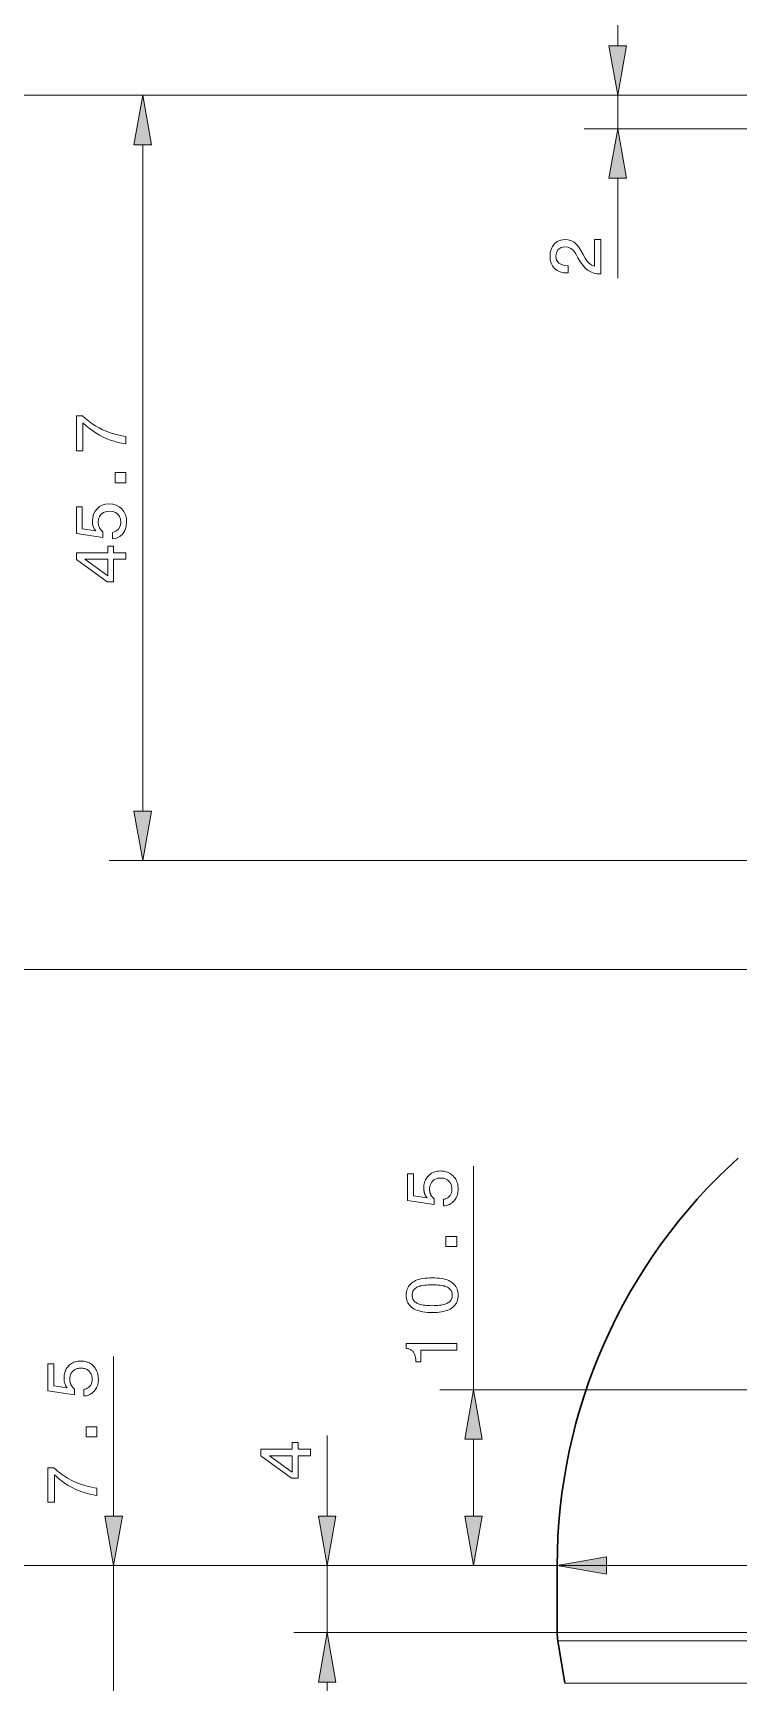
# Model space of a CAD drawing. Extents: x 0 to 594, y 0 to 521.
# Drawn here: x 63 to 105.1, y 271 to 369.5 of the extents above; entities that cross this region are included whole.
import ezdxf

# ---------------------------------------------------------------- set-up
doc = ezdxf.new("R2010")
doc.units = 0

msp = doc.modelspace()

# ---------------------------------------------------------------- linework, layer by layer
at = {"color": 7, "lineweight": 13, "ltscale": 0.051139}
msp.add_line((97.883, 368.75), (97.883, 370.796), dxfattribs=at)
at = {"color": 7, "lineweight": 13}
for p, q in [((115.118, 365.796), (46.231, 365.796)), ((115.118, 365.796), (56.451, 365.796)), ((115.118, 365.796), (67.517, 365.796)), ((115.918, 363.796), (95.883, 363.796)), ((69.517, 323.05), (69.517, 362.841)), ((109.768, 320.096), (67.517, 320.096)), ((110.068, 313.596), (56.451, 313.596)), ((126.67, 288.501), (87.268, 288.501)), ((94.268, 277.996), (56.079, 277.996)), ((127.074, 277.996), (65.785, 277.996)), ((97.222, 278.002), (160.313, 278.002)), ((159.044, 273.996), (94.268, 273.996)), ((159.008, 273.503), (94.308, 273.503)), ((158.641, 270.988), (94.727, 270.988))]:
    msp.add_line(p, q, dxfattribs=at)
at = {"color": 7, "lineweight": 13, "ltscale": 0.480853}
msp.add_line((115.118, 365.796), (95.883, 365.796), dxfattribs=at)
at = {"color": 7, "lineweight": 13, "ltscale": 0.05}
msp.add_line((97.883, 363.796), (97.883, 365.796), dxfattribs=at)
at = {"color": 7, "lineweight": 13, "ltscale": 0.149105}
msp.add_line((97.883, 354.877), (97.883, 360.841), dxfattribs=at)
at = {"color": 7, "lineweight": 13, "ltscale": 0.333616}
msp.add_line((89.268, 288.501), (89.268, 301.846), dxfattribs=at)
at = {"color": 7, "lineweight": 13, "ltscale": 0.238515}
msp.add_line((67.785, 280.95), (67.785, 290.491), dxfattribs=at)
at = {"color": 7, "lineweight": 13, "ltscale": 0.120219}
msp.add_line((80.536, 280.95), (80.536, 285.759), dxfattribs=at)
at = {"color": 7, "lineweight": 13, "ltscale": 0.114903}
msp.add_line((89.268, 280.95), (89.268, 285.546), dxfattribs=at)
at = {"color": 7, "lineweight": 13, "ltscale": 0.1875}
msp.add_line((67.785, 270.496), (67.785, 277.996), dxfattribs=at)
at = {"color": 7, "lineweight": 13, "ltscale": 0.393299}
for p, q in [((94.268, 277.996), (78.536, 277.996)), ((94.268, 273.996), (78.536, 273.996))]:
    msp.add_line(p, q, dxfattribs=at)
at = {"color": 7, "lineweight": 13, "ltscale": 0.1}
msp.add_line((80.536, 273.996), (80.536, 277.996), dxfattribs=at)
at = {"color": 7, "lineweight": 13, "ltscale": 0.174979}
msp.add_line((94.268, 277.996), (87.268, 277.996), dxfattribs=at)
at = {"color": 7, "lineweight": 30, "ltscale": 0.1}
msp.add_line((94.268, 273.996), (94.268, 277.996), dxfattribs=at)
at = {"color": 7, "lineweight": 30, "ltscale": 0.063738}
msp.add_line((94.727, 270.988), (94.308, 273.503), dxfattribs=at)
at = {"color": 7, "lineweight": 13, "ltscale": 0.05114}
msp.add_line((80.536, 268.996), (80.536, 271.042), dxfattribs=at)
at = {"color": 7, "lineweight": 13}
for points in [[(97.362, 368.75), (97.883, 365.796), (98.404, 368.75)], [(70.038, 362.841), (69.517, 365.796), (68.996, 362.841)], [(98.404, 360.841), (97.883, 363.796), (97.362, 360.841)], [(96.883, 355.125), (96.87, 355.125), (96.653, 355.138), (96.454, 355.177), (96.274, 355.242), (96.113, 355.333), (95.962, 355.458), (95.811, 355.625), (95.661, 355.834), (95.511, 356.085), (95.372, 356.327), (95.239, 356.516), (95.09, 356.646), (94.92, 356.722), (94.724, 356.747), (94.506, 356.708), (94.336, 356.591), (94.225, 356.409), (94.188, 356.175), (94.235, 355.943), (94.375, 355.766), (94.516, 355.683), (94.688, 355.633), (94.891, 355.616), (94.927, 355.616), (94.927, 355.182), (94.865, 355.182), (94.641, 355.199), (94.441, 355.249), (94.266, 355.334), (94.116, 355.453), (93.995, 355.6), (93.909, 355.772), (93.857, 355.968), (93.84, 356.188), (93.855, 356.4), (93.902, 356.59), (93.979, 356.759), (94.087, 356.907), (94.268, 357.06), (94.484, 357.151), (94.734, 357.182), (94.932, 357.163), (95.113, 357.109), (95.277, 357.018), (95.426, 356.89), (95.56, 356.724), (95.681, 356.52), (95.81, 356.279), (95.932, 356.07), (96.046, 355.905), (96.151, 355.783), (96.312, 355.658), (96.492, 355.584), (96.492, 357.182), (96.883, 357.182)], [(68.517, 344.98), (68.276, 345.019), (68.041, 345.069), (67.812, 345.13), (67.588, 345.203), (67.369, 345.288), (67.157, 345.384), (66.948, 345.492), (66.743, 345.613), (66.541, 345.747), (66.341, 345.895), (66.145, 346.055), (65.952, 346.228), (65.952, 344.563), (65.561, 344.563), (65.561, 346.65), (65.917, 346.65), (66.106, 346.483), (66.301, 346.327), (66.5, 346.184), (66.704, 346.052), (66.913, 345.932), (67.126, 345.824), (67.345, 345.728), (67.569, 345.644), (67.798, 345.571), (68.032, 345.51), (68.272, 345.461), (68.517, 345.424)], [(68.517, 342.65), (67.865, 342.65), (67.865, 343.259), (68.517, 343.259)], [(67.71, 339.302), (67.71, 339.694), (67.921, 339.76), (68.08, 339.887), (68.179, 340.067), (68.213, 340.291), (68.192, 340.477), (68.13, 340.638), (68.028, 340.772), (67.891, 340.873), (67.729, 340.934), (67.54, 340.954), (67.348, 340.934), (67.184, 340.874), (67.048, 340.774), (66.946, 340.641), (66.885, 340.479), (66.865, 340.291), (66.882, 340.124), (66.935, 339.973), (67.023, 339.839), (67.144, 339.723), (67.144, 339.389), (65.561, 339.618), (65.561, 341.215), (65.908, 341.215), (65.908, 339.903), (66.712, 339.784), (66.628, 339.902), (66.567, 340.039), (66.53, 340.193), (66.517, 340.36), (66.534, 340.581), (66.585, 340.779), (66.671, 340.954), (66.79, 341.107), (66.937, 341.23), (67.106, 341.319), (67.295, 341.372), (67.506, 341.389), (67.73, 341.371), (67.932, 341.315), (68.112, 341.222), (68.269, 341.091), (68.396, 340.931), (68.488, 340.748), (68.542, 340.543), (68.561, 340.315), (68.535, 340.049), (68.456, 339.815), (68.326, 339.613), (68.154, 339.454), (67.948, 339.351)], [(68.517, 338.085), (67.778, 338.085), (67.778, 336.737), (67.394, 336.737), (65.561, 338.076), (65.561, 338.476), (67.43, 338.476), (67.43, 338.867), (67.778, 338.867), (67.778, 338.476), (68.517, 338.476)], [(67.43, 337.108), (67.43, 338.085), (66.069, 338.085)], [(68.996, 323.05), (69.517, 320.096), (70.038, 323.05)], [(87.486, 299.472), (87.486, 299.873), (87.532, 299.881), (87.576, 299.892), (87.617, 299.905), (87.657, 299.921), (87.695, 299.939), (87.73, 299.96), (87.764, 299.983), (87.795, 300.009), (87.825, 300.037), (87.852, 300.068), (87.877, 300.1), (87.899, 300.135), (87.919, 300.171), (87.936, 300.209), (87.951, 300.249), (87.963, 300.29), (87.972, 300.333), (87.979, 300.378), (87.982, 300.425), (87.984, 300.473), (87.982, 300.533), (87.976, 300.589), (87.967, 300.644), (87.954, 300.696), (87.938, 300.745), (87.918, 300.793), (87.894, 300.838), (87.866, 300.88), (87.835, 300.921), (87.8, 300.958), (87.763, 300.993), (87.722, 301.024), (87.68, 301.052), (87.635, 301.076), (87.588, 301.096), (87.539, 301.112), (87.487, 301.125), (87.433, 301.134), (87.376, 301.14), (87.318, 301.142), (87.258, 301.14), (87.2, 301.135), (87.145, 301.125), (87.093, 301.113), (87.043, 301.096), (86.996, 301.077), (86.951, 301.053), (86.908, 301.026), (86.868, 300.995), (86.831, 300.96), (86.796, 300.923), (86.765, 300.883), (86.738, 300.841), (86.715, 300.796), (86.695, 300.748), (86.678, 300.698), (86.666, 300.646), (86.657, 300.591), (86.651, 300.533), (86.649, 300.473), (86.65, 300.439), (86.652, 300.405), (86.656, 300.371), (86.66, 300.338), (86.667, 300.306), (86.674, 300.275), (86.683, 300.243), (86.694, 300.213), (86.706, 300.183), (86.719, 300.154), (86.733, 300.126), (86.749, 300.098), (86.767, 300.071), (86.785, 300.044), (86.805, 300.019), (86.827, 299.994), (86.849, 299.97), (86.873, 299.947), (86.899, 299.924), (86.925, 299.902), (86.925, 299.559), (85.336, 299.795), (85.336, 301.397), (85.69, 301.397), (85.69, 300.083), (86.497, 299.963), (86.479, 299.985), (86.461, 300.008), (86.445, 300.031), (86.429, 300.056), (86.414, 300.081), (86.4, 300.106), (86.387, 300.133), (86.375, 300.16), (86.363, 300.188), (86.353, 300.217), (86.344, 300.247), (86.335, 300.277), (86.328, 300.308), (86.321, 300.339), (86.316, 300.37), (86.311, 300.403), (86.308, 300.435), (86.306, 300.469), (86.304, 300.502), (86.304, 300.537), (86.306, 300.627), (86.314, 300.714), (86.328, 300.798), (86.347, 300.877), (86.372, 300.953), (86.402, 301.026), (86.438, 301.095), (86.479, 301.16), (86.526, 301.222), (86.578, 301.28), (86.634, 301.333), (86.694, 301.381), (86.757, 301.423), (86.824, 301.46), (86.894, 301.491), (86.968, 301.516), (87.045, 301.536), (87.125, 301.55), (87.209, 301.559), (87.296, 301.561), (87.389, 301.558), (87.478, 301.549), (87.564, 301.534), (87.646, 301.514), (87.724, 301.487), (87.799, 301.454), (87.87, 301.415), (87.937, 301.37), (88.001, 301.32), (88.062, 301.263), (88.117, 301.202), (88.167, 301.136), (88.211, 301.068), (88.249, 300.996), (88.282, 300.92), (88.308, 300.84), (88.328, 300.757), (88.343, 300.67), (88.352, 300.58), (88.355, 300.486), (88.352, 300.403), (88.345, 300.322), (88.333, 300.245), (88.317, 300.17), (88.295, 300.098), (88.269, 300.03), (88.238, 299.964), (88.202, 299.901), (88.161, 299.84), (88.116, 299.783), (88.066, 299.73), (88.014, 299.681), (87.958, 299.638), (87.9, 299.599), (87.839, 299.566), (87.774, 299.537), (87.707, 299.513), (87.636, 299.495), (87.563, 299.481)], [(88.268, 297.046), (87.625, 297.046), (87.625, 297.642), (88.268, 297.642)], [(86.805, 293.105), (86.657, 293.108), (86.515, 293.116), (86.381, 293.129), (86.255, 293.148), (86.135, 293.172), (86.023, 293.201), (85.918, 293.235), (85.82, 293.275), (85.73, 293.32), (85.647, 293.371), (85.571, 293.426), (85.504, 293.487), (85.444, 293.552), (85.392, 293.622), (85.349, 293.697), (85.313, 293.777), (85.285, 293.862), (85.265, 293.951), (85.253, 294.045), (85.249, 294.145), (85.253, 294.245), (85.265, 294.34), (85.285, 294.43), (85.312, 294.514), (85.348, 294.594), (85.391, 294.669), (85.443, 294.739), (85.502, 294.804), (85.569, 294.864), (85.644, 294.919), (85.726, 294.969), (85.816, 295.014), (85.914, 295.053), (86.019, 295.087), (86.131, 295.116), (86.251, 295.14), (86.378, 295.158), (86.513, 295.171), (86.656, 295.179), (86.805, 295.182), (86.955, 295.179), (87.096, 295.171), (87.231, 295.158), (87.358, 295.14), (87.477, 295.116), (87.589, 295.087), (87.694, 295.053), (87.791, 295.014), (87.881, 294.969), (87.963, 294.919), (88.037, 294.864), (88.104, 294.804), (88.163, 294.739), (88.214, 294.669), (88.257, 294.594), (88.292, 294.514), (88.32, 294.43), (88.339, 294.34), (88.351, 294.245), (88.355, 294.145), (88.351, 294.045), (88.339, 293.951), (88.319, 293.862), (88.292, 293.777), (88.256, 293.697), (88.213, 293.622), (88.162, 293.552), (88.103, 293.487), (88.035, 293.426), (87.961, 293.371), (87.878, 293.32), (87.788, 293.275), (87.691, 293.235), (87.587, 293.201), (87.475, 293.172), (87.355, 293.148), (87.229, 293.129), (87.095, 293.116), (86.954, 293.108)], [(86.805, 293.518), (86.926, 293.52), (87.04, 293.525), (87.147, 293.532), (87.248, 293.543), (87.342, 293.556), (87.43, 293.573), (87.51, 293.593), (87.584, 293.616), (87.652, 293.641), (87.713, 293.67), (87.768, 293.702), (87.816, 293.738), (87.86, 293.777), (87.897, 293.819), (87.929, 293.865), (87.955, 293.914), (87.975, 293.966), (87.989, 294.022), (87.998, 294.082), (88.001, 294.145), (87.998, 294.208), (87.989, 294.267), (87.975, 294.324), (87.955, 294.376), (87.929, 294.425), (87.898, 294.471), (87.861, 294.513), (87.818, 294.551), (87.77, 294.586), (87.716, 294.618), (87.656, 294.646), (87.589, 294.671), (87.515, 294.694), (87.434, 294.713), (87.346, 294.729), (87.252, 294.743), (87.15, 294.753), (87.042, 294.761), (86.927, 294.765), (86.805, 294.767), (86.683, 294.765), (86.568, 294.761), (86.459, 294.753), (86.358, 294.743), (86.263, 294.729), (86.175, 294.713), (86.094, 294.694), (86.02, 294.671), (85.953, 294.646), (85.892, 294.618), (85.838, 294.586), (85.79, 294.551), (85.747, 294.513), (85.71, 294.471), (85.679, 294.425), (85.653, 294.376), (85.633, 294.324), (85.619, 294.267), (85.611, 294.208), (85.608, 294.145), (85.611, 294.082), (85.619, 294.022), (85.634, 293.966), (85.654, 293.914), (85.68, 293.865), (85.711, 293.819), (85.749, 293.777), (85.792, 293.738), (85.841, 293.702), (85.896, 293.67), (85.956, 293.641), (86.024, 293.616), (86.098, 293.593), (86.179, 293.573), (86.267, 293.556), (86.361, 293.543), (86.462, 293.532), (86.57, 293.525), (86.684, 293.52)], [(88.268, 290.871), (86.135, 290.871), (86.135, 290.171), (85.829, 290.171), (85.827, 290.246), (85.821, 290.317), (85.814, 290.384), (85.803, 290.448), (85.79, 290.507), (85.775, 290.562), (85.757, 290.614), (85.736, 290.661), (85.713, 290.705), (85.687, 290.744), (85.658, 290.78), (85.626, 290.813), (85.59, 290.843), (85.552, 290.87), (85.51, 290.894), (85.464, 290.915), (85.415, 290.933), (85.363, 290.948), (85.308, 290.961), (85.249, 290.97), (85.249, 291.263), (88.268, 291.263)], [(66.003, 288.119), (66.003, 288.519), (66.049, 288.528), (66.093, 288.539), (66.135, 288.552), (66.174, 288.568), (66.212, 288.586), (66.247, 288.607), (66.281, 288.63), (66.312, 288.656), (66.342, 288.684), (66.369, 288.714), (66.394, 288.747), (66.417, 288.781), (66.436, 288.818), (66.453, 288.856), (66.468, 288.895), (66.48, 288.937), (66.489, 288.98), (66.496, 289.025), (66.5, 289.072), (66.501, 289.12), (66.499, 289.179), (66.494, 289.236), (66.484, 289.29), (66.472, 289.342), (66.455, 289.392), (66.435, 289.439), (66.411, 289.484), (66.383, 289.527), (66.352, 289.567), (66.317, 289.605), (66.28, 289.64), (66.239, 289.671), (66.197, 289.699), (66.152, 289.722), (66.105, 289.743), (66.056, 289.759), (66.004, 289.772), (65.95, 289.781), (65.893, 289.787), (65.835, 289.788), (65.775, 289.787), (65.717, 289.781), (65.662, 289.772), (65.61, 289.759), (65.56, 289.743), (65.513, 289.723), (65.468, 289.7), (65.425, 289.672), (65.385, 289.642), (65.348, 289.607), (65.313, 289.57), (65.282, 289.53), (65.255, 289.487), (65.232, 289.442), (65.212, 289.395), (65.195, 289.345), (65.183, 289.292), (65.174, 289.237), (65.168, 289.18), (65.166, 289.12), (65.167, 289.085), (65.169, 289.051), (65.173, 289.018), (65.177, 288.985), (65.184, 288.953), (65.191, 288.921), (65.2, 288.89), (65.211, 288.86), (65.223, 288.83), (65.236, 288.801), (65.251, 288.772), (65.266, 288.744), (65.284, 288.717), (65.302, 288.691), (65.322, 288.666), (65.344, 288.641), (65.366, 288.617), (65.39, 288.593), (65.416, 288.571), (65.443, 288.549), (65.443, 288.205), (63.853, 288.441), (63.853, 290.044), (64.207, 290.044), (64.207, 288.73), (65.015, 288.61), (64.996, 288.632), (64.978, 288.655), (64.962, 288.678), (64.946, 288.702), (64.931, 288.727), (64.917, 288.753), (64.904, 288.78), (64.892, 288.807), (64.881, 288.835), (64.87, 288.864), (64.861, 288.894), (64.852, 288.924), (64.845, 288.954), (64.838, 288.985), (64.833, 289.017), (64.829, 289.049), (64.825, 289.082), (64.823, 289.115), (64.821, 289.149), (64.821, 289.183), (64.823, 289.274), (64.832, 289.361), (64.845, 289.444), (64.864, 289.524), (64.889, 289.6), (64.919, 289.673), (64.955, 289.741), (64.996, 289.807), (65.043, 289.868), (65.095, 289.927), (65.151, 289.98), (65.211, 290.028), (65.274, 290.07), (65.341, 290.107), (65.411, 290.138), (65.485, 290.163), (65.562, 290.183), (65.642, 290.197), (65.726, 290.205), (65.814, 290.208), (65.906, 290.205), (65.995, 290.196), (66.081, 290.181), (66.163, 290.16), (66.241, 290.133), (66.316, 290.101), (66.387, 290.062), (66.454, 290.017), (66.518, 289.966), (66.579, 289.91), (66.635, 289.848), (66.684, 289.783), (66.728, 289.714), (66.766, 289.642), (66.799, 289.566), (66.825, 289.487), (66.846, 289.404), (66.86, 289.317), (66.869, 289.227), (66.872, 289.133), (66.87, 289.049), (66.862, 288.969), (66.85, 288.892), (66.834, 288.817), (66.812, 288.745), (66.786, 288.676), (66.755, 288.61), (66.719, 288.547), (66.678, 288.487), (66.633, 288.43), (66.583, 288.376), (66.531, 288.328), (66.475, 288.284), (66.417, 288.246), (66.356, 288.212), (66.291, 288.184), (66.224, 288.16), (66.153, 288.141), (66.08, 288.128)], [(89.789, 285.546), (89.268, 288.501), (88.747, 285.546)], [(66.785, 285.692), (66.142, 285.692), (66.142, 286.289), (66.785, 286.289)], [(79.536, 284.561), (78.796, 284.561), (78.796, 283.213), (78.413, 283.213), (76.579, 284.552), (76.579, 284.952), (78.449, 284.952), (78.449, 285.344), (78.796, 285.344), (78.796, 284.952), (79.536, 284.952)], [(66.785, 282.193), (66.642, 282.214), (66.5, 282.239), (66.361, 282.269), (66.223, 282.303), (66.087, 282.34), (65.954, 282.382), (65.822, 282.428), (65.693, 282.478), (65.565, 282.532), (65.439, 282.59), (65.315, 282.652), (65.192, 282.719), (65.07, 282.791), (64.95, 282.867), (64.83, 282.948), (64.711, 283.034), (64.594, 283.124), (64.477, 283.218), (64.362, 283.318), (64.247, 283.422), (64.247, 281.781), (63.853, 281.781), (63.853, 283.837), (64.211, 283.837), (64.323, 283.737), (64.437, 283.64), (64.553, 283.549), (64.67, 283.461), (64.789, 283.377), (64.91, 283.298), (65.032, 283.223), (65.156, 283.152), (65.281, 283.086), (65.409, 283.023), (65.538, 282.965), (65.669, 282.911), (65.802, 282.861), (65.937, 282.815), (66.073, 282.774), (66.212, 282.737), (66.353, 282.703), (66.495, 282.674), (66.639, 282.65), (66.785, 282.629)], [(78.449, 283.584), (78.449, 284.561), (77.088, 284.561)], [(67.265, 280.95), (67.785, 277.996), (68.306, 280.95)], [(80.015, 280.95), (80.536, 277.996), (81.057, 280.95)], [(88.747, 280.95), (89.268, 277.996), (89.789, 280.95)], [(97.222, 278.523), (94.268, 278.002), (97.222, 277.481)], [(81.057, 271.042), (80.536, 273.996), (80.015, 271.042)]]:
    msp.add_lwpolyline(points, close=True, dxfattribs=at)
at = {"color": 7, "lineweight": 30}
for centre, radius, start, end in [((127.074, 277.996), 32.806, 132.13479, 179.99998), ((97.268, 273.996), 3, 179.99999, 189.44967)]:
    msp.add_arc(centre, radius, start, end, dxfattribs=at)
at = {"color": 7, "lineweight": 13}
for points in [[(97.362, 368.75), (97.883, 365.796), (97.362, 368.75), (98.404, 368.75)], [(70.038, 362.841), (69.517, 365.796), (70.038, 362.841), (68.996, 362.841)], [(98.404, 360.841), (97.883, 363.796), (98.404, 360.841), (97.362, 360.841)], [(68.996, 323.05), (69.517, 320.096), (68.996, 323.05), (70.038, 323.05)], [(89.789, 285.546), (89.268, 288.501), (89.789, 285.546), (88.747, 285.546)], [(67.265, 280.95), (67.785, 277.996), (67.265, 280.95), (68.306, 280.95)], [(80.015, 280.95), (80.536, 277.996), (80.015, 280.95), (81.057, 280.95)], [(88.747, 280.95), (89.268, 277.996), (88.747, 280.95), (89.789, 280.95)], [(97.222, 278.523), (94.268, 278.002), (97.222, 278.523), (97.222, 277.481)], [(81.057, 271.042), (80.536, 273.996), (81.057, 271.042), (80.015, 271.042)]]:
    msp.add_solid(points, dxfattribs=at)

doc.saveas('drawing.dxf')
